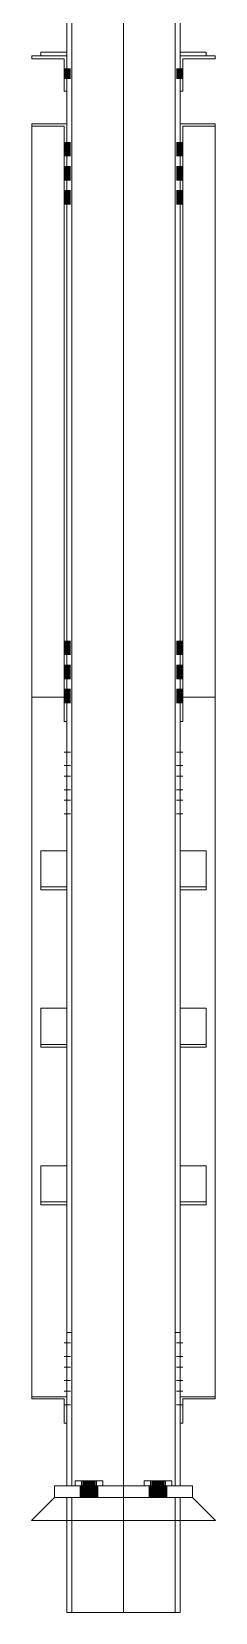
# Model space of a CAD drawing. Header units: millimetres. Extents: x -753 to 90, y 56274 to 56868.
# Drawn here: x -396.5 to -388.5, y 56499.3 to 56568.1 of the extents above; entities that cross this region are included whole.
import ezdxf

# ---------------------------------------------------------------- set-up
doc = ezdxf.new("R2010")
doc.units = ezdxf.units.MM
doc.linetypes.add('XKITLINE00', pattern=[0])
doc.linetypes.add('XKITLINE02', pattern=[4, 2, -2])
for name, color, linetype, lineweight in [('Grelha', 4, 'Continuous', 0), ('Parafuso', 3, 'Continuous', 0), ('Peça', 2, 'Continuous', 0)]:
    doc.layers.add(name, color=color, linetype=linetype, lineweight=lineweight)

# ---------------------------------------------------------------- blocks, each defined once
blk = doc.blocks.new('*A328')
at = {"layer": 'Peça', "color": 1, "linetype": 'XKITLINE00', "lineweight": 0}
for p, q in [((-388.504, 56508.605), (-388.504, 56539.123)), ((-388.504, 56508.701), (-390.028, 56508.701)), ((-389.901, 56507.55), (-389.901, 56508.605)), ((-389.901, 56508.605), (-388.504, 56508.605)), ((-390.028, 56507.55), (-389.901, 56507.55))]:
    blk.add_line(p, q, dxfattribs=at)
blk = doc.blocks.new('*A329')
at = {"layer": 'Peça', "color": 1, "linetype": 'XKITLINE00', "lineweight": 0}
for p, q in [((-390.028, 56564.046), (-388.504, 56564.046)), ((-388.504, 56539.123), (-388.504, 56564.046)), ((-389.901, 56538.068), (-389.901, 56563.95)), ((-389.901, 56563.95), (-388.504, 56563.95)), ((-390.028, 56562.895), (-389.901, 56562.895)), ((-389.901, 56539.123), (-388.504, 56539.123)), ((-390.028, 56538.068), (-389.901, 56538.068))]:
    blk.add_line(p, q, dxfattribs=at)
blk = doc.blocks.new('*A330')
at = {"layer": 'Peça', "color": 1, "linetype": 'XKITLINE00', "lineweight": 0}
for p, q in [((-396.472, 56539.123), (-396.472, 56564.046)), ((-396.472, 56564.046), (-394.948, 56564.046)), ((-396.472, 56563.95), (-395.075, 56563.95)), ((-395.075, 56538.068), (-395.075, 56563.95)), ((-395.075, 56562.895), (-394.948, 56562.895)), ((-395.075, 56539.123), (-396.472, 56539.123)), ((-394.948, 56538.068), (-395.075, 56538.068))]:
    blk.add_line(p, q, dxfattribs=at)
blk = doc.blocks.new('*A337')
at = {"layer": 'Peça', "color": 1, "linetype": 'XKITLINE00', "lineweight": 0}
for p, q in [((-394.948, 56566.997), (-396.472, 56566.997)), ((-396.472, 56566.997), (-396.472, 56566.87)), ((-396.472, 56566.87), (-395.075, 56566.87)), ((-395.075, 56566.87), (-395.075, 56565.473)), ((-395.075, 56565.473), (-394.948, 56565.473))]:
    blk.add_line(p, q, dxfattribs=at)
blk = doc.blocks.new('*A338')
at = {"layer": 'Peça', "color": 1, "linetype": 'XKITLINE00', "lineweight": 0}
for p, q in [((-388.504, 56566.997), (-390.028, 56566.997)), ((-389.901, 56565.473), (-389.901, 56566.87)), ((-389.901, 56566.87), (-388.504, 56566.87)), ((-388.504, 56566.87), (-388.504, 56566.997)), ((-390.028, 56565.473), (-389.901, 56565.473))]:
    blk.add_line(p, q, dxfattribs=at)
blk = doc.blocks.new('*A339')
at = {"layer": 'Peça', "color": 1, "linetype": 'XKITLINE00', "lineweight": 0}
for p, q in [((-396.472, 56539.123), (-396.472, 56508.605)), ((-396.472, 56508.701), (-394.948, 56508.701)), ((-396.472, 56508.605), (-395.075, 56508.605)), ((-395.075, 56508.605), (-395.075, 56507.55)), ((-395.075, 56507.55), (-394.948, 56507.55))]:
    blk.add_line(p, q, dxfattribs=at)
blk = doc.blocks.new('*A343')
at = {"layer": 'Parafuso', "color": 7, "linetype": 'XKITLINE02', "lineweight": 0}
for p, q in [((-394.368, 56504.827), (-394.368, 56504.327)), ((-394.368, 56504.827), (-394.368, 56504.327)), ((-393.608, 56504.827), (-393.608, 56504.327)), ((-393.608, 56504.827), (-393.608, 56504.327)), ((-391.368, 56504.827), (-391.368, 56504.327)), ((-391.368, 56504.827), (-391.368, 56504.327)), ((-390.608, 56504.827), (-390.608, 56504.327)), ((-390.608, 56504.827), (-390.608, 56504.327))]:
    blk.add_line(p, q, dxfattribs=at)
blk = doc.blocks.new('*A346')
at = {"layer": 'Parafuso', "color": 7, "linetype": 'XKITLINE02', "lineweight": 0}
for p, q in [((-394.948, 56511.043), (-395.075, 56511.043)), ((-394.948, 56510.451), (-395.075, 56510.451)), ((-394.788, 56511.043), (-394.948, 56511.043)), ((-394.788, 56510.451), (-394.948, 56510.451)), ((-394.948, 56509.994), (-395.075, 56509.994)), ((-394.788, 56509.994), (-394.948, 56509.994)), ((-394.948, 56509.402), (-395.075, 56509.402)), ((-394.788, 56509.402), (-394.948, 56509.402)), ((-394.948, 56508.946), (-395.075, 56508.946)), ((-394.788, 56508.946), (-394.948, 56508.946)), ((-394.948, 56508.353), (-395.075, 56508.353)), ((-394.788, 56508.353), (-394.948, 56508.353))]:
    blk.add_line(p, q, dxfattribs=at)
blk = doc.blocks.new('*A347')
at = {"layer": 'Parafuso', "color": 7, "linetype": 'XKITLINE02', "lineweight": 0}
for p, q in [((-390.028, 56511.043), (-390.188, 56511.043)), ((-390.028, 56510.451), (-390.188, 56510.451)), ((-389.901, 56511.043), (-390.028, 56511.043)), ((-389.901, 56510.451), (-390.028, 56510.451)), ((-390.028, 56509.994), (-390.188, 56509.994)), ((-389.901, 56509.994), (-390.028, 56509.994)), ((-390.028, 56509.402), (-390.188, 56509.402)), ((-389.901, 56509.402), (-390.028, 56509.402)), ((-390.028, 56508.946), (-390.188, 56508.946)), ((-389.901, 56508.946), (-390.028, 56508.946)), ((-390.028, 56508.353), (-390.188, 56508.353)), ((-389.901, 56508.353), (-390.028, 56508.353))]:
    blk.add_line(p, q, dxfattribs=at)
blk = doc.blocks.new('*A353')
at = {"layer": 'Parafuso', "color": 7, "linetype": 'XKITLINE02', "lineweight": 0}
for p, q in [((-390.028, 56536.735), (-390.188, 56536.735)), ((-389.901, 56536.735), (-390.028, 56536.735)), ((-390.028, 56536.142), (-390.188, 56536.142)), ((-389.901, 56536.142), (-390.028, 56536.142)), ((-390.028, 56535.686), (-390.188, 56535.686)), ((-389.901, 56535.686), (-390.028, 56535.686)), ((-390.028, 56535.093), (-390.188, 56535.093)), ((-390.028, 56534.637), (-390.188, 56534.637)), ((-389.901, 56535.093), (-390.028, 56535.093)), ((-389.901, 56534.637), (-390.028, 56534.637)), ((-390.028, 56534.045), (-390.188, 56534.045)), ((-389.901, 56534.045), (-390.028, 56534.045))]:
    blk.add_line(p, q, dxfattribs=at)
blk = doc.blocks.new('*A354')
at = {"layer": 'Parafuso'}
for points in [[(-390.188, 56541.561), (-390.028, 56541.561), (-390.028, 56540.969), (-390.188, 56540.969)], [(-390.028, 56541.561), (-389.901, 56541.561), (-389.901, 56540.969), (-390.028, 56540.969)], [(-390.188, 56540.513), (-390.028, 56540.513), (-390.028, 56539.92), (-390.188, 56539.92)], [(-390.028, 56540.513), (-389.901, 56540.513), (-389.901, 56539.92), (-390.028, 56539.92)], [(-390.188, 56539.464), (-390.028, 56539.464), (-390.028, 56538.871), (-390.188, 56538.871)], [(-390.028, 56539.464), (-389.901, 56539.464), (-389.901, 56538.871), (-390.028, 56538.871)]]:
    blk.add_hatch(color=7, dxfattribs=at).paths.add_polyline_path(points, flags=17)
at = {"layer": 'Parafuso', "color": 7, "linetype": 'XKITLINE00', "lineweight": 0}
for p, q in [((-390.028, 56541.561), (-390.188, 56541.561)), ((-389.901, 56541.561), (-390.028, 56541.561)), ((-390.028, 56540.969), (-390.188, 56540.969)), ((-389.901, 56540.969), (-390.028, 56540.969)), ((-390.028, 56540.513), (-390.188, 56540.513)), ((-389.901, 56540.513), (-390.028, 56540.513)), ((-390.028, 56539.92), (-390.188, 56539.92)), ((-390.028, 56539.464), (-390.188, 56539.464)), ((-389.901, 56539.92), (-390.028, 56539.92)), ((-389.901, 56539.464), (-390.028, 56539.464)), ((-390.028, 56538.871), (-390.188, 56538.871)), ((-389.901, 56538.871), (-390.028, 56538.871))]:
    blk.add_line(p, q, dxfattribs=at)
blk = doc.blocks.new('*A355')
at = {"layer": 'Peça', "color": 1, "linetype": 'XKITLINE00', "lineweight": 0}
for p, q in [((-396.088, 56518.748), (-396.088, 56517.054)), ((-396.088, 56518.748), (-394.948, 56518.748)), ((-390.028, 56518.748), (-388.888, 56518.748)), ((-388.888, 56517.054), (-388.888, 56518.748)), ((-396.088, 56517.175), (-394.948, 56517.175)), ((-396.088, 56517.054), (-394.948, 56517.054)), ((-390.028, 56517.175), (-388.888, 56517.175)), ((-390.028, 56517.054), (-388.888, 56517.054))]:
    blk.add_line(p, q, dxfattribs=at)
blk = doc.blocks.new('*A356')
at = {"layer": 'Peça', "color": 1, "linetype": 'XKITLINE00', "lineweight": 0}
for p, q in [((-396.088, 56532.44), (-396.088, 56530.746)), ((-396.088, 56532.44), (-394.948, 56532.44)), ((-390.028, 56532.44), (-388.888, 56532.44)), ((-388.888, 56530.746), (-388.888, 56532.44)), ((-396.088, 56530.867), (-394.948, 56530.867)), ((-396.088, 56530.746), (-394.948, 56530.746)), ((-390.028, 56530.867), (-388.888, 56530.867)), ((-390.028, 56530.746), (-388.888, 56530.746))]:
    blk.add_line(p, q, dxfattribs=at)
blk = doc.blocks.new('*A357')
at = {"layer": 'Peça', "color": 1, "linetype": 'XKITLINE00', "lineweight": 0}
for p, q in [((-396.088, 56525.594), (-396.088, 56523.9)), ((-396.088, 56525.594), (-394.948, 56525.594)), ((-390.028, 56525.594), (-388.888, 56525.594)), ((-388.888, 56523.9), (-388.888, 56525.594)), ((-396.088, 56524.021), (-394.948, 56524.021)), ((-396.088, 56523.9), (-394.948, 56523.9)), ((-390.028, 56524.021), (-388.888, 56524.021)), ((-390.028, 56523.9), (-388.888, 56523.9))]:
    blk.add_line(p, q, dxfattribs=at)
blk = doc.blocks.new('*A358')
at = {"layer": 'Parafuso', "color": 7, "linetype": 'XKITLINE02', "lineweight": 0}
for p, q in [((-394.948, 56511.043), (-395.075, 56511.043)), ((-394.948, 56510.451), (-395.075, 56510.451)), ((-394.788, 56511.043), (-394.948, 56511.043)), ((-394.788, 56510.451), (-394.948, 56510.451)), ((-394.948, 56509.994), (-395.075, 56509.994)), ((-394.788, 56509.994), (-394.948, 56509.994)), ((-394.948, 56509.402), (-395.075, 56509.402)), ((-394.788, 56509.402), (-394.948, 56509.402)), ((-394.948, 56508.946), (-395.075, 56508.946)), ((-394.788, 56508.946), (-394.948, 56508.946)), ((-394.948, 56508.353), (-395.075, 56508.353)), ((-394.788, 56508.353), (-394.948, 56508.353))]:
    blk.add_line(p, q, dxfattribs=at)
blk = doc.blocks.new('*A359')
at = {"layer": 'Parafuso', "color": 7, "linetype": 'XKITLINE02', "lineweight": 0}
for p, q in [((-390.028, 56511.043), (-390.188, 56511.043)), ((-390.028, 56510.451), (-390.188, 56510.451)), ((-389.901, 56511.043), (-390.028, 56511.043)), ((-389.901, 56510.451), (-390.028, 56510.451)), ((-390.028, 56509.994), (-390.188, 56509.994)), ((-389.901, 56509.994), (-390.028, 56509.994)), ((-390.028, 56509.402), (-390.188, 56509.402)), ((-389.901, 56509.402), (-390.028, 56509.402)), ((-390.028, 56508.946), (-390.188, 56508.946)), ((-389.901, 56508.946), (-390.028, 56508.946)), ((-390.028, 56508.353), (-390.188, 56508.353)), ((-389.901, 56508.353), (-390.028, 56508.353))]:
    blk.add_line(p, q, dxfattribs=at)
blk = doc.blocks.new('*A360')
at = {"layer": 'Parafuso', "color": 7, "linetype": 'XKITLINE02', "lineweight": 0}
for p, q in [((-394.948, 56536.735), (-395.075, 56536.735)), ((-394.788, 56536.735), (-394.948, 56536.735)), ((-394.948, 56536.142), (-395.075, 56536.142)), ((-394.788, 56536.142), (-394.948, 56536.142)), ((-394.948, 56535.686), (-395.075, 56535.686)), ((-394.788, 56535.686), (-394.948, 56535.686)), ((-394.948, 56535.093), (-395.075, 56535.093)), ((-394.948, 56534.637), (-395.075, 56534.637)), ((-394.788, 56535.093), (-394.948, 56535.093)), ((-394.788, 56534.637), (-394.948, 56534.637)), ((-394.948, 56534.045), (-395.075, 56534.045)), ((-394.788, 56534.045), (-394.948, 56534.045))]:
    blk.add_line(p, q, dxfattribs=at)
blk = doc.blocks.new('*A361')
at = {"layer": 'Peça', "color": 1, "linetype": 'XKITLINE00', "lineweight": 0}
for p, q in [((-390.388, 56505.047), (-391.588, 56505.047)), ((-391.588, 56504.827), (-391.588, 56505.047)), ((-391.313, 56505.047), (-391.313, 56504.797)), ((-390.663, 56504.797), (-390.663, 56505.047)), ((-390.388, 56504.827), (-390.388, 56505.047)), ((-391.313, 56504.797), (-390.663, 56504.797))]:
    blk.add_line(p, q, dxfattribs=at)
blk = doc.blocks.new('*A362')
at = {"layer": 'Peça', "color": 1, "linetype": 'XKITLINE00', "lineweight": 0}
for p, q in [((-393.388, 56505.047), (-394.588, 56505.047)), ((-394.588, 56504.827), (-394.588, 56505.047)), ((-394.313, 56505.047), (-394.313, 56504.797)), ((-393.663, 56504.797), (-393.663, 56505.047)), ((-393.388, 56504.827), (-393.388, 56505.047)), ((-394.313, 56504.797), (-393.663, 56504.797))]:
    blk.add_line(p, q, dxfattribs=at)
blk = doc.blocks.new('*A363')
at = {"layer": 'Parafuso', "color": 7, "linetype": 'XKITLINE02', "lineweight": 0}
for p, q in [((-394.258, 56505.047), (-394.258, 56504.797)), ((-393.718, 56505.047), (-393.718, 56504.797))]:
    blk.add_line(p, q, dxfattribs=at)
blk = doc.blocks.new('*A364')
at = {"layer": 'Parafuso', "color": 7, "linetype": 'XKITLINE02', "lineweight": 0}
for p, q in [((-391.258, 56505.047), (-391.258, 56504.797)), ((-390.718, 56505.047), (-390.718, 56504.797))]:
    blk.add_line(p, q, dxfattribs=at)
blk = doc.blocks.new('*A365')
at = {"layer": 'Parafuso'}
blk.add_hatch(color=7, dxfattribs=at).paths.add_polyline_path([(-390.718, 56505.047), (-390.718, 56504.797), (-391.258, 56504.797), (-391.258, 56505.047)], flags=17)
at = {"layer": 'Parafuso', "color": 7, "linetype": 'XKITLINE00', "lineweight": 0}
for p, q in [((-391.258, 56505.047), (-391.258, 56504.797)), ((-390.718, 56505.047), (-390.718, 56504.797))]:
    blk.add_line(p, q, dxfattribs=at)
blk = doc.blocks.new('*A366')
at = {"layer": 'Parafuso'}
blk.add_hatch(color=7, dxfattribs=at).paths.add_polyline_path([(-393.718, 56505.047), (-393.718, 56504.797), (-394.258, 56504.797), (-394.258, 56505.047)], flags=17)
at = {"layer": 'Parafuso', "color": 7, "linetype": 'XKITLINE00', "lineweight": 0}
for p, q in [((-394.258, 56505.047), (-394.258, 56504.797)), ((-393.718, 56505.047), (-393.718, 56504.797))]:
    blk.add_line(p, q, dxfattribs=at)
blk = doc.blocks.new('*A367')
at = {"layer": 'Parafuso', "color": 7, "linetype": 'XKITLINE02', "lineweight": 0}
for p, q in [((-391.258, 56505.047), (-391.258, 56504.797)), ((-390.718, 56505.047), (-390.718, 56504.797))]:
    blk.add_line(p, q, dxfattribs=at)
blk = doc.blocks.new('*A368')
at = {"layer": 'Parafuso', "color": 7, "linetype": 'XKITLINE02', "lineweight": 0}
for p, q in [((-391.258, 56505.047), (-391.258, 56504.797)), ((-390.718, 56505.047), (-390.718, 56504.797))]:
    blk.add_line(p, q, dxfattribs=at)
blk = doc.blocks.new('*A369')
at = {"layer": 'Parafuso', "color": 7, "linetype": 'XKITLINE02', "lineweight": 0}
for p, q in [((-394.258, 56505.047), (-394.258, 56504.797)), ((-393.718, 56505.047), (-393.718, 56504.797))]:
    blk.add_line(p, q, dxfattribs=at)
blk = doc.blocks.new('*A370')
at = {"layer": 'Peça', "color": 1, "linetype": 'XKITLINE00', "lineweight": 0}
for p, q in [((-396.488, 56503.327), (-395.488, 56504.327)), ((-389.488, 56504.327), (-395.488, 56504.327)), ((-388.488, 56503.327), (-389.488, 56504.327)), ((-388.488, 56503.327), (-396.488, 56503.327))]:
    blk.add_line(p, q, dxfattribs=at)
blk = doc.blocks.new('*A371')
at = {"layer": 'Peça', "color": 1, "linetype": 'XKITLINE00', "lineweight": 0}
for p, q in [((-389.488, 56504.827), (-395.488, 56504.827)), ((-395.488, 56504.827), (-395.488, 56504.327)), ((-389.488, 56504.327), (-395.488, 56504.327)), ((-389.488, 56504.827), (-389.488, 56504.327))]:
    blk.add_line(p, q, dxfattribs=at)
blk = doc.blocks.new('*A372')
at = {"layer": 'Peça', "color": 1, "linetype": 'XKITLINE00', "lineweight": 0}
for p, q in [((-394.948, 56499.327), (-394.948, 56504.327)), ((-394.948, 56504.327), (-394.734, 56504.327)), ((-394.734, 56499.327), (-394.734, 56504.327)), ((-390.242, 56499.327), (-390.242, 56504.327)), ((-390.242, 56504.327), (-390.028, 56504.327)), ((-390.028, 56499.327), (-390.028, 56504.327)), ((-394.948, 56499.327), (-390.028, 56499.327))]:
    blk.add_line(p, q, dxfattribs=at)
blk = doc.blocks.new('*A373')
at = {"layer": 'Parafuso'}
for points in [[(-394.368, 56504.327), (-394.368, 56504.827), (-393.608, 56504.827), (-393.608, 56504.327)], [(-391.368, 56504.327), (-391.368, 56504.827), (-390.608, 56504.827), (-390.608, 56504.327)]]:
    blk.add_hatch(color=7, dxfattribs=at).paths.add_polyline_path(points, flags=17)
at = {"layer": 'Parafuso', "color": 7, "linetype": 'XKITLINE00', "lineweight": 0}
for p, q in [((-394.368, 56504.827), (-394.368, 56504.327)), ((-393.608, 56504.827), (-393.608, 56504.327)), ((-391.368, 56504.827), (-391.368, 56504.327)), ((-390.608, 56504.827), (-390.608, 56504.327))]:
    blk.add_line(p, q, dxfattribs=at)
at = {"layer": 'Parafuso', "color": 7, "linetype": 'XKITLINE02', "lineweight": 0}
for p, q in [((-394.368, 56504.827), (-394.368, 56504.327)), ((-393.608, 56504.827), (-393.608, 56504.327)), ((-391.368, 56504.827), (-391.368, 56504.327)), ((-390.608, 56504.827), (-390.608, 56504.327))]:
    blk.add_line(p, q, dxfattribs=at)
blk = doc.blocks.new('*A374')
at = {"layer": 'Parafuso'}
for points in [[(-395.075, 56541.561), (-394.948, 56541.561), (-394.948, 56540.969), (-395.075, 56540.969)], [(-394.948, 56541.561), (-394.788, 56541.561), (-394.788, 56540.969), (-394.948, 56540.969)], [(-395.075, 56540.513), (-394.948, 56540.513), (-394.948, 56539.92), (-395.075, 56539.92)], [(-394.948, 56540.513), (-394.788, 56540.513), (-394.788, 56539.92), (-394.948, 56539.92)], [(-395.075, 56539.464), (-394.948, 56539.464), (-394.948, 56538.871), (-395.075, 56538.871)], [(-394.948, 56539.464), (-394.788, 56539.464), (-394.788, 56538.871), (-394.948, 56538.871)]]:
    blk.add_hatch(color=7, dxfattribs=at).paths.add_polyline_path(points, flags=17)
at = {"layer": 'Parafuso', "color": 7, "linetype": 'XKITLINE00', "lineweight": 0}
for p, q in [((-394.948, 56541.561), (-395.075, 56541.561)), ((-394.788, 56541.561), (-394.948, 56541.561)), ((-394.948, 56540.969), (-395.075, 56540.969)), ((-394.788, 56540.969), (-394.948, 56540.969)), ((-394.948, 56540.513), (-395.075, 56540.513)), ((-394.788, 56540.513), (-394.948, 56540.513)), ((-394.948, 56539.92), (-395.075, 56539.92)), ((-394.948, 56539.464), (-395.075, 56539.464)), ((-394.788, 56539.92), (-394.948, 56539.92)), ((-394.788, 56539.464), (-394.948, 56539.464)), ((-394.948, 56538.871), (-395.075, 56538.871)), ((-394.788, 56538.871), (-394.948, 56538.871))]:
    blk.add_line(p, q, dxfattribs=at)
blk = doc.blocks.new('*A375')
at = {"layer": 'Parafuso', "color": 7, "linetype": 'XKITLINE02', "lineweight": 0}
for p, q in [((-394.258, 56505.047), (-394.258, 56504.797)), ((-393.718, 56505.047), (-393.718, 56504.797))]:
    blk.add_line(p, q, dxfattribs=at)
blk = doc.blocks.new('*A406')
at = {"layer": 'Peça', "color": 1, "linetype": 'XKITLINE00', "lineweight": 0}
for p, q in [((-396.088, 56566.997), (-396.088, 56567.157)), ((-396.088, 56567.157), (-394.948, 56567.157)), ((-390.028, 56567.157), (-388.888, 56567.157)), ((-388.888, 56566.997), (-388.888, 56567.157))]:
    blk.add_line(p, q, dxfattribs=at)
blk = doc.blocks.new('*A410')
at = {"layer": 'Parafuso'}
for points in [[(-390.028, 56566.025), (-390.188, 56566.025), (-390.188, 56566.445), (-390.028, 56566.445)], [(-390.028, 56566.025), (-390.188, 56566.025), (-390.188, 56566.445), (-390.028, 56566.445)], [(-390.028, 56566.025), (-390.188, 56566.025), (-390.188, 56566.445), (-390.028, 56566.445)], [(-389.901, 56566.025), (-390.028, 56566.025), (-390.028, 56566.445), (-389.901, 56566.445)], [(-389.901, 56566.025), (-390.028, 56566.025), (-390.028, 56566.445), (-389.901, 56566.445)], [(-389.901, 56566.025), (-390.028, 56566.025), (-390.028, 56566.445), (-389.901, 56566.445)]]:
    blk.add_hatch(color=7, dxfattribs=at).paths.add_polyline_path(points, flags=17)
at = {"layer": 'Parafuso', "color": 7, "linetype": 'XKITLINE00', "lineweight": 0}
for p, q in [((-390.028, 56566.445), (-390.188, 56566.445)), ((-390.028, 56566.445), (-390.188, 56566.445)), ((-390.028, 56566.445), (-390.188, 56566.445)), ((-389.901, 56566.445), (-390.028, 56566.445)), ((-389.901, 56566.445), (-390.028, 56566.445)), ((-389.901, 56566.445), (-390.028, 56566.445)), ((-390.028, 56566.025), (-390.188, 56566.025)), ((-390.028, 56566.025), (-390.188, 56566.025)), ((-390.028, 56566.025), (-390.188, 56566.025)), ((-389.901, 56566.025), (-390.028, 56566.025)), ((-389.901, 56566.025), (-390.028, 56566.025)), ((-389.901, 56566.025), (-390.028, 56566.025))]:
    blk.add_line(p, q, dxfattribs=at)
blk = doc.blocks.new('*A411')
at = {"layer": 'Parafuso'}
for points in [[(-390.028, 56562.65), (-390.188, 56562.65), (-390.188, 56563.242), (-390.028, 56563.242)], [(-389.901, 56562.65), (-390.028, 56562.65), (-390.028, 56563.242), (-389.901, 56563.242)], [(-390.028, 56561.601), (-390.188, 56561.601), (-390.188, 56562.194), (-390.028, 56562.194)], [(-389.901, 56561.601), (-390.028, 56561.601), (-390.028, 56562.194), (-389.901, 56562.194)], [(-390.028, 56560.553), (-390.188, 56560.553), (-390.188, 56561.145), (-390.028, 56561.145)], [(-389.901, 56560.553), (-390.028, 56560.553), (-390.028, 56561.145), (-389.901, 56561.145)]]:
    blk.add_hatch(color=7, dxfattribs=at).paths.add_polyline_path(points, flags=17)
at = {"layer": 'Parafuso', "color": 7, "linetype": 'XKITLINE00', "lineweight": 0}
for p, q in [((-390.028, 56563.242), (-390.188, 56563.242)), ((-389.901, 56563.242), (-390.028, 56563.242)), ((-390.028, 56562.65), (-390.188, 56562.65)), ((-390.028, 56562.194), (-390.188, 56562.194)), ((-389.901, 56562.65), (-390.028, 56562.65)), ((-389.901, 56562.194), (-390.028, 56562.194)), ((-390.028, 56561.601), (-390.188, 56561.601)), ((-389.901, 56561.601), (-390.028, 56561.601)), ((-390.028, 56561.145), (-390.188, 56561.145)), ((-389.901, 56561.145), (-390.028, 56561.145)), ((-390.028, 56560.553), (-390.188, 56560.553)), ((-389.901, 56560.553), (-390.028, 56560.553))]:
    blk.add_line(p, q, dxfattribs=at)
blk = doc.blocks.new('*A412')
at = {"layer": 'Parafuso'}
for points in [[(-390.188, 56566.445), (-390.028, 56566.445), (-390.028, 56566.025), (-390.188, 56566.025)], [(-390.188, 56566.445), (-390.028, 56566.445), (-390.028, 56566.025), (-390.188, 56566.025)], [(-390.188, 56566.445), (-390.028, 56566.445), (-390.028, 56566.025), (-390.188, 56566.025)], [(-390.028, 56566.445), (-389.901, 56566.445), (-389.901, 56566.025), (-390.028, 56566.025)], [(-390.028, 56566.445), (-389.901, 56566.445), (-389.901, 56566.025), (-390.028, 56566.025)], [(-390.028, 56566.445), (-389.901, 56566.445), (-389.901, 56566.025), (-390.028, 56566.025)]]:
    blk.add_hatch(color=7, dxfattribs=at).paths.add_polyline_path(points, flags=17)
at = {"layer": 'Parafuso', "color": 7, "linetype": 'XKITLINE00', "lineweight": 0}
for p, q in [((-390.028, 56566.445), (-390.188, 56566.445)), ((-390.028, 56566.445), (-390.188, 56566.445)), ((-390.028, 56566.445), (-390.188, 56566.445)), ((-389.901, 56566.445), (-390.028, 56566.445)), ((-389.901, 56566.445), (-390.028, 56566.445)), ((-389.901, 56566.445), (-390.028, 56566.445)), ((-390.028, 56566.025), (-390.188, 56566.025)), ((-390.028, 56566.025), (-390.188, 56566.025)), ((-390.028, 56566.025), (-390.188, 56566.025)), ((-389.901, 56566.025), (-390.028, 56566.025)), ((-389.901, 56566.025), (-390.028, 56566.025)), ((-389.901, 56566.025), (-390.028, 56566.025))]:
    blk.add_line(p, q, dxfattribs=at)
blk = doc.blocks.new('*A417')
at = {"layer": 'Parafuso', "color": 7, "linetype": 'XKITLINE02', "lineweight": 0}
for p, q in [((-390.028, 56563.242), (-390.188, 56563.242)), ((-389.901, 56563.242), (-390.028, 56563.242)), ((-390.028, 56562.65), (-390.188, 56562.65)), ((-390.028, 56562.194), (-390.188, 56562.194)), ((-389.901, 56562.65), (-390.028, 56562.65)), ((-389.901, 56562.194), (-390.028, 56562.194)), ((-390.028, 56561.601), (-390.188, 56561.601)), ((-389.901, 56561.601), (-390.028, 56561.601)), ((-390.028, 56561.145), (-390.188, 56561.145)), ((-389.901, 56561.145), (-390.028, 56561.145)), ((-390.028, 56560.553), (-390.188, 56560.553)), ((-389.901, 56560.553), (-390.028, 56560.553))]:
    blk.add_line(p, q, dxfattribs=at)
blk = doc.blocks.new('*A419')
at = {"layer": 'Parafuso', "color": 7, "linetype": 'XKITLINE02', "lineweight": 0}
for p, q in [((-394.948, 56563.242), (-395.075, 56563.242)), ((-394.788, 56563.242), (-394.948, 56563.242)), ((-394.948, 56562.65), (-395.075, 56562.65)), ((-394.948, 56562.194), (-395.075, 56562.194)), ((-394.788, 56562.65), (-394.948, 56562.65)), ((-394.788, 56562.194), (-394.948, 56562.194)), ((-394.948, 56561.601), (-395.075, 56561.601)), ((-394.788, 56561.601), (-394.948, 56561.601)), ((-394.948, 56561.145), (-395.075, 56561.145)), ((-394.788, 56561.145), (-394.948, 56561.145)), ((-394.948, 56560.553), (-395.075, 56560.553)), ((-394.788, 56560.553), (-394.948, 56560.553))]:
    blk.add_line(p, q, dxfattribs=at)
blk = doc.blocks.new('*A420')
at = {"layer": 'Parafuso'}
for points in [[(-395.075, 56566.445), (-394.948, 56566.445), (-394.948, 56566.025), (-395.075, 56566.025)], [(-395.075, 56566.445), (-394.948, 56566.445), (-394.948, 56566.025), (-395.075, 56566.025)], [(-395.075, 56566.445), (-394.948, 56566.445), (-394.948, 56566.025), (-395.075, 56566.025)], [(-394.948, 56566.445), (-394.788, 56566.445), (-394.788, 56566.025), (-394.948, 56566.025)], [(-394.948, 56566.445), (-394.788, 56566.445), (-394.788, 56566.025), (-394.948, 56566.025)], [(-394.948, 56566.445), (-394.788, 56566.445), (-394.788, 56566.025), (-394.948, 56566.025)]]:
    blk.add_hatch(color=7, dxfattribs=at).paths.add_polyline_path(points, flags=17)
at = {"layer": 'Parafuso', "color": 7, "linetype": 'XKITLINE00', "lineweight": 0}
for p, q in [((-394.948, 56566.445), (-395.075, 56566.445)), ((-394.948, 56566.445), (-395.075, 56566.445)), ((-394.948, 56566.445), (-395.075, 56566.445)), ((-394.788, 56566.445), (-394.948, 56566.445)), ((-394.788, 56566.445), (-394.948, 56566.445)), ((-394.788, 56566.445), (-394.948, 56566.445)), ((-394.948, 56566.025), (-395.075, 56566.025)), ((-394.948, 56566.025), (-395.075, 56566.025)), ((-394.948, 56566.025), (-395.075, 56566.025)), ((-394.788, 56566.025), (-394.948, 56566.025)), ((-394.788, 56566.025), (-394.948, 56566.025)), ((-394.788, 56566.025), (-394.948, 56566.025))]:
    blk.add_line(p, q, dxfattribs=at)
blk = doc.blocks.new('*A422')
at = {"layer": 'Parafuso'}
for points in [[(-394.948, 56566.025), (-395.075, 56566.025), (-395.075, 56566.445), (-394.948, 56566.445)], [(-394.948, 56566.025), (-395.075, 56566.025), (-395.075, 56566.445), (-394.948, 56566.445)], [(-394.948, 56566.025), (-395.075, 56566.025), (-395.075, 56566.445), (-394.948, 56566.445)], [(-394.788, 56566.025), (-394.948, 56566.025), (-394.948, 56566.445), (-394.788, 56566.445)], [(-394.788, 56566.025), (-394.948, 56566.025), (-394.948, 56566.445), (-394.788, 56566.445)], [(-394.788, 56566.025), (-394.948, 56566.025), (-394.948, 56566.445), (-394.788, 56566.445)]]:
    blk.add_hatch(color=7, dxfattribs=at).paths.add_polyline_path(points, flags=17)
at = {"layer": 'Parafuso', "color": 7, "linetype": 'XKITLINE00', "lineweight": 0}
for p, q in [((-394.948, 56566.445), (-395.075, 56566.445)), ((-394.948, 56566.445), (-395.075, 56566.445)), ((-394.948, 56566.445), (-395.075, 56566.445)), ((-394.788, 56566.445), (-394.948, 56566.445)), ((-394.788, 56566.445), (-394.948, 56566.445)), ((-394.788, 56566.445), (-394.948, 56566.445)), ((-394.948, 56566.025), (-395.075, 56566.025)), ((-394.948, 56566.025), (-395.075, 56566.025)), ((-394.948, 56566.025), (-395.075, 56566.025)), ((-394.788, 56566.025), (-394.948, 56566.025)), ((-394.788, 56566.025), (-394.948, 56566.025)), ((-394.788, 56566.025), (-394.948, 56566.025))]:
    blk.add_line(p, q, dxfattribs=at)
blk = doc.blocks.new('*A423')
at = {"layer": 'Parafuso'}
for points in [[(-394.948, 56562.65), (-395.075, 56562.65), (-395.075, 56563.242), (-394.948, 56563.242)], [(-394.788, 56562.65), (-394.948, 56562.65), (-394.948, 56563.242), (-394.788, 56563.242)], [(-394.948, 56561.601), (-395.075, 56561.601), (-395.075, 56562.194), (-394.948, 56562.194)], [(-394.788, 56561.601), (-394.948, 56561.601), (-394.948, 56562.194), (-394.788, 56562.194)], [(-394.948, 56560.553), (-395.075, 56560.553), (-395.075, 56561.145), (-394.948, 56561.145)], [(-394.788, 56560.553), (-394.948, 56560.553), (-394.948, 56561.145), (-394.788, 56561.145)]]:
    blk.add_hatch(color=7, dxfattribs=at).paths.add_polyline_path(points, flags=17)
at = {"layer": 'Parafuso', "color": 7, "linetype": 'XKITLINE00', "lineweight": 0}
for p, q in [((-394.948, 56563.242), (-395.075, 56563.242)), ((-394.788, 56563.242), (-394.948, 56563.242)), ((-394.948, 56562.65), (-395.075, 56562.65)), ((-394.948, 56562.194), (-395.075, 56562.194)), ((-394.788, 56562.65), (-394.948, 56562.65)), ((-394.788, 56562.194), (-394.948, 56562.194)), ((-394.948, 56561.601), (-395.075, 56561.601)), ((-394.788, 56561.601), (-394.948, 56561.601)), ((-394.948, 56561.145), (-395.075, 56561.145)), ((-394.788, 56561.145), (-394.948, 56561.145)), ((-394.948, 56560.553), (-395.075, 56560.553)), ((-394.788, 56560.553), (-394.948, 56560.553))]:
    blk.add_line(p, q, dxfattribs=at)
blk = doc.blocks.new('*A474')
at = {"layer": 'Peça', "color": 1, "linetype": 'XKITLINE00', "lineweight": 0}
for p, q in [((-394.948, 56704.188), (-394.948, 56504.827)), ((-394.734, 56704.188), (-394.734, 56504.827)), ((-390.242, 56704.188), (-390.242, 56504.827)), ((-390.028, 56704.188), (-390.028, 56504.827)), ((-394.734, 56511.503), (-394.948, 56511.503)), ((-390.242, 56511.503), (-390.028, 56511.503)), ((-394.948, 56504.827), (-394.734, 56504.827)), ((-390.242, 56504.827), (-390.028, 56504.827))]:
    blk.add_line(p, q, dxfattribs=at)
blk = doc.blocks.new('*A628')
at = {"layer": 'Grelha', "color": 7, "linetype": 'XKITLINE00', "lineweight": 0}
blk.add_line((-392.488, 56499.327), (-392.488, 56831.55), dxfattribs=at)

msp = doc.modelspace()

# ---------------------------------------------------------------- block references
at = {"lineweight": 0}
for name in ['*A628', '*A474', '*A337', '*A406', '*A338', '*A420', '*A422', '*A410', '*A412', '*A330', '*A329', '*A419', '*A423', '*A411', '*A417', '*A374', '*A354', '*A339', '*A328', '*A360', '*A353', '*A356', '*A357', '*A355', '*A346', '*A358', '*A347', '*A359', '*A362', '*A363', '*A366', '*A369', '*A375', '*A361', '*A364', '*A365', '*A367', '*A368', '*A370', '*A371', '*A372', '*A343', '*A373']:
    msp.add_blockref(name, (0, 0), dxfattribs=at)

doc.saveas('drawing.dxf')
